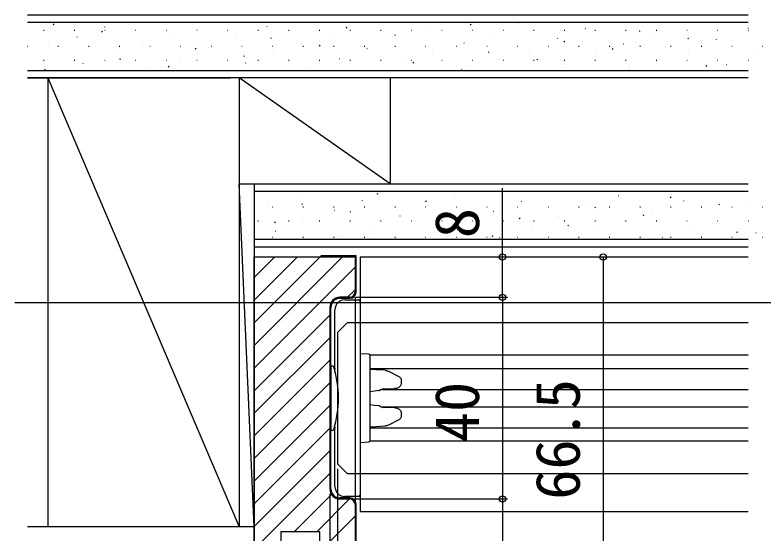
# Model space of a CAD drawing. Units: millimetres, scale not verified. Extents: x -525 to 525, y -783 to 779.
# Drawn here: x -150.6 to -2.1, y 210.3 to 313 of the extents above; entities that cross this region are included whole.
import ezdxf
from ezdxf.enums import TextEntityAlignment as Align

# ---------------------------------------------------------------- set-up
doc = ezdxf.new("R2010")
doc.units = ezdxf.units.MM
doc.header["$LTSCALE"] = 4
for name, color, linetype in [('0-5_YKK_12', 2, 'Continuous'), ('0-6_YKK_13', 4, 'Continuous'), ('0-8_YKK_D', 6, 'Continuous'), ('0-A_YSS_K', 3, 'Continuous'), ('0-B_YSS_KE', 3, 'Continuous')]:
    doc.layers.add(name, color=color, linetype=linetype)
doc.styles.add('ＭＳ ゴシック', font='')
doc.styles.get('ＭＳ ゴシック').set_extended_font_data('MS Gothic')

msp = doc.modelspace()

# ---------------------------------------------------------------- linework, layer by layer
at = {"layer": '0-5_YKK_12'}
for p, q in [((-82.1, 265.018), (-82.1, 214.518)), ((-82.1, 265.018), (-5.1, 265.018)), ((-150.6, 256.018), (352.4, 256.018)), ((-84.6, 252.018), (-86.6, 250.018)), ((-84.6, 252.018), (-5.1, 252.018)), ((-86.6, 250.018), (-86.6, 224.018)), ((-5.1, 245.518), (-80.119, 245.518)), ((-80.1, 242.918), (-5.1, 242.918)), ((-77.888, 238.718), (-5.1, 238.718)), ((-77.885, 235.318), (-5.1, 235.318)), ((-80.1, 231.118), (-5.1, 231.118)), ((-5.1, 228.518), (-80.119, 228.518)), ((-84.6, 222.018), (-86.6, 224.018)), ((-5.1, 222.018), (-84.6, 222.018)), ((-82.1, 214.518), (-5.1, 214.518))]:
    msp.add_line(p, q, dxfattribs=at)
at = {"layer": '0-6_YKK_13'}
for p, q in [((-82.1, 256.219), (-82.1, 256.186)), ((-82.1, 256.186), (-82.1, 217.851)), ((-80.1, 244.715), (-80.1, 245.414)), ((-80.1, 229.322), (-80.1, 244.715)), ((-87.9, 243.418), (-87.62, 243.418)), ((-87.9, 243.418), (-87.9, 230.618)), ((-87.1, 242.975), (-87.078, 242.756)), ((-87.078, 242.309), (-87.078, 242.756)), ((-78.97, 242.65), (-80.1, 242.719)), ((-77.143, 242.538), (-78.97, 242.65)), ((-76.355, 242.33), (-74.52, 241.394)), ((-73.938, 240.557), (-73.938, 239.921)), ((-77.473, 238.865), (-75.248, 238.903)), ((-75.248, 235.134), (-77.471, 235.173)), ((-73.938, 234.116), (-73.938, 233.48)), ((-87.078, 231.281), (-87.078, 231.727)), ((-74.52, 232.643), (-76.355, 231.707)), ((-87.62, 230.618), (-87.9, 230.618)), ((-87.078, 231.281), (-87.1, 231.062)), ((-80.1, 231.319), (-78.97, 231.388)), ((-78.97, 231.388), (-77.143, 231.5)), ((-82.1, 229.217), (-82.1, 228.219)), ((-80.1, 228.623), (-80.1, 229.322)), ((-82.1, 228.219), (-80.382, 228.324)), ((-82.1, 217.851), (-82.1, 217.819))]:
    msp.add_line(p, q, dxfattribs=at)
for points in [[(-85.1, 256.519), (-85.1, 256.519), (-82.4, 256.519)], [(-87.1, 242.975), (-87.1, 254.519), (-87.1, 254.519)], [(-80.382, 245.714), (-82.1, 245.819), (-82.1, 244.821), (-82.1, 242.511), (-82.1, 231.526), (-82.1, 229.217)], [(-77.143, 242.538), (-76.982, 242.522), (-76.821, 242.494), (-76.663, 242.453), (-76.507, 242.399), (-76.355, 242.33)], [(-74.52, 241.394), (-74.421, 241.339), (-74.327, 241.274), (-74.238, 241.2), (-74.156, 241.115), (-74.083, 241.02), (-74.022, 240.915), (-73.976, 240.801), (-73.947, 240.681), (-73.938, 240.557)], [(-73.938, 239.921), (-73.95, 239.781), (-73.987, 239.645), (-74.045, 239.519), (-74.121, 239.405), (-74.21, 239.304), (-74.308, 239.216), (-74.415, 239.14), (-74.526, 239.077), (-74.642, 239.024), (-74.76, 238.982), (-74.881, 238.949), (-75.002, 238.925), (-75.125, 238.91), (-75.248, 238.903)], [(-78.359, 238.507), (-79.229, 238.409), (-80.099, 238.303)], [(-77.463, 238.868), (-77.663, 238.804), (-77.861, 238.729), (-78.055, 238.643), (-78.245, 238.544)], [(-80.1, 235.735), (-79.23, 235.629), (-78.359, 235.531)], [(-78.245, 235.493), (-78.055, 235.394), (-77.861, 235.308), (-77.663, 235.233), (-77.463, 235.17)], [(-75.248, 235.134), (-75.116, 235.127), (-74.984, 235.109), (-74.853, 235.082), (-74.724, 235.044), (-74.597, 234.994), (-74.474, 234.933), (-74.357, 234.858), (-74.247, 234.769), (-74.147, 234.665), (-74.061, 234.546), (-73.995, 234.412), (-73.952, 234.267), (-73.938, 234.116)], [(-73.938, 233.48), (-73.947, 233.356), (-73.976, 233.236), (-74.022, 233.122), (-74.083, 233.017), (-74.156, 232.922), (-74.238, 232.838), (-74.327, 232.763), (-74.421, 232.699), (-74.52, 232.643)], [(-76.355, 231.707), (-76.507, 231.638), (-76.663, 231.585), (-76.821, 231.544), (-76.982, 231.515), (-77.143, 231.5)], [(-87.1, 219.519), (-87.1, 219.519), (-87.1, 231.062)], [(-82.4, 217.519), (-85.1, 217.519), (-85.1, 217.519)]]:
    msp.add_lwpolyline(points, dxfattribs=at)
for centre, radius, start, end in [((-85.1, 254.519), 2, 90.00218, 179.99782), ((-82.4, 256.219), 0.3, 5.11015, 90), ((-80.4, 245.414), 0.3, 0, 86.5), ((-87.62, 243.118), 0.3, 17.1558, 90), ((-107.38, 237.018), 20.98, 342.8442, 17.1558), ((-78.392, 238.806), 0.3, 276.36916, 299.27728), ((-78.392, 235.231), 0.3, 60.72272, 83.63084), ((-87.62, 230.918), 0.3, 270, 342.8442), ((-80.4, 228.623), 0.3, 273.5, 0), ((-85.1, 219.519), 2, 180.00218, 269.99782), ((-82.4, 217.819), 0.3, 270, 354.88985)]:
    msp.add_arc(centre, radius, start, end, dxfattribs=at)
for centre, major_axis, start_param, end_param in [((-82.4, 256.221), (-0.212, 0.214), 3.9269908, 4.0161798), ((-82.4, 217.816), (0.212, 0.214), 5.4085981, 5.4977871)]:
    msp.add_ellipse(centre, major_axis=major_axis, ratio=0.991311, start_param=start_param, end_param=end_param, dxfattribs=at)
at = {"layer": '0-8_YKK_D'}
for p, q in [((-82.012, 265.018), (-32.85, 265.018)), ((-62.012, 265.018), (-52.85, 265.018)), ((-33.85, 265.018), (-33.85, 198.518)), ((-83.1, 257.018), (-83.1, 116.019)), ((-83.012, 257.018), (-52.85, 257.018)), ((-83.012, 257.018), (-52.85, 257.018)), ((-53.85, 257.018), (-53.85, 217.018)), ((-86.6, 223.018), (-86.6, 136.019)), ((-86.6, 222.018), (-86.6, 136.019)), ((-88.1, 218.018), (-88.1, 116.019)), ((-88.1, 218.018), (-88.1, 116.019)), ((-88.1, 218.018), (-88.1, 136.019)), ((-83.012, 217.018), (-52.85, 217.018)), ((-82.012, 217.018), (-52.85, 217.018))]:
    msp.add_line(p, q, dxfattribs=at)
for points in [[(-53.85, 257.018), (-53.85, 265.018), (-53.85, 278.659)], [(-53.85, 217.018), (-53.85, 198.518), (-53.85, 164.968)]]:
    msp.add_lwpolyline(points, dxfattribs=at)
for centre in [(-53.85, 265.018), (-33.85, 265.018), (-53.85, 257.018), (-53.85, 257.018), (-53.85, 217.018), (-53.85, 217.018)]:
    msp.add_circle(centre, 0.637, dxfattribs=at)
at = {"layer": '0-A_YSS_K'}
for p, q in [((-148.1, 313.018), (-5.1, 313.018)), ((-5.1, 311.518), (-148.1, 311.518)), ((-143, 311.146), (-142.833, 311.256)), ((-132.813, 310.626), (-132.794, 310.633)), ((-100.535, 310.692), (-100.517, 310.699)), ((-84.833, 310.468), (-84.666, 310.578)), ((-68.918, 310.525), (-68.899, 310.532)), ((-60.244, 311.072), (-60.077, 311.182)), ((-50.413, 311.396), (-50.394, 311.403)), ((-37.395, 310.324), (-37.376, 310.331)), ((-18.136, 311.462), (-18.117, 311.469)), ((-5.118, 310.39), (-5.099, 310.397)), ((-144.925, 310.028), (-144.825, 310.028)), ((-138.845, 310.028), (-138.745, 310.028)), ((-133.395, 309.668), (-133.228, 309.779)), ((-132.765, 310.028), (-132.665, 310.028)), ((-126.685, 310.028), (-126.585, 310.028)), ((-120.605, 310.028), (-120.505, 310.028)), ((-119.794, 309.554), (-119.775, 309.561)), ((-114.525, 310.028), (-114.425, 310.028)), ((-108.445, 310.028), (-108.345, 310.028)), ((-102.365, 310.028), (-102.265, 310.028)), ((-96.285, 310.028), (-96.185, 310.028)), ((-90.205, 310.028), (-90.105, 310.028)), ((-87.517, 309.621), (-87.498, 309.627)), ((-84.125, 310.028), (-84.025, 310.028)), ((-78.045, 310.028), (-77.945, 310.028)), ((-75.228, 308.99), (-75.061, 309.1)), ((-71.965, 310.028), (-71.865, 310.028)), ((-65.885, 310.028), (-65.785, 310.028)), ((-59.805, 310.028), (-59.705, 310.028)), ((-55.899, 309.453), (-55.881, 309.46)), ((-53.725, 310.028), (-53.625, 310.028)), ((-47.645, 310.028), (-47.545, 310.028)), ((-41.565, 310.028), (-41.465, 310.028)), ((-35.485, 310.028), (-35.385, 310.028)), ((-29.405, 310.028), (-29.305, 310.028)), ((-26.666, 309.789), (-26.5, 309.9)), ((-24.376, 309.252), (-24.357, 309.259)), ((-23.325, 310.028), (-23.225, 310.028)), ((-17.245, 310.028), (-17.145, 310.028)), ((-11.165, 310.028), (-11.065, 310.028)), ((-5.085, 310.028), (-4.985, 310.028)), ((-138.299, 308.684), (-138.28, 308.69)), ((-125.28, 307.612), (-125.262, 307.618)), ((-106.776, 308.483), (-106.757, 308.489)), ((-99.817, 308.386), (-99.65, 308.496)), ((-93.757, 307.411), (-93.738, 307.418)), ((-74.498, 308.549), (-74.48, 308.555)), ((-61.48, 307.477), (-61.461, 307.484)), ((-42.881, 308.381), (-42.862, 308.388)), ((-41.65, 307.707), (-41.484, 307.818)), ((-17.061, 308.311), (-16.894, 308.422)), ((-11.358, 308.18), (-11.339, 308.187)), ((-148.1, 306.798), (-148.055, 306.798)), ((-143.879, 306.707), (-143.86, 306.714)), ((-142.075, 306.798), (-141.975, 306.798)), ((-135.995, 306.798), (-135.895, 306.798)), ((-129.915, 306.798), (-129.815, 306.798)), ((-123.835, 306.798), (-123.735, 306.798)), ((-117.755, 306.798), (-117.655, 306.798)), ((-114.801, 306.304), (-114.634, 306.414)), ((-112.262, 306.54), (-112.243, 306.547)), ((-111.675, 306.798), (-111.575, 306.798)), ((-105.595, 306.798), (-105.495, 306.798)), ((-99.515, 306.798), (-99.415, 306.798)), ((-93.435, 306.798), (-93.335, 306.798)), ((-90.212, 306.908), (-90.045, 307.018)), ((-87.355, 306.798), (-87.255, 306.798)), ((-81.275, 306.798), (-81.175, 306.798)), ((-80.739, 306.339), (-80.72, 306.346)), ((-75.195, 306.798), (-75.095, 306.798)), ((-69.115, 306.798), (-69.015, 306.798)), ((-63.035, 306.798), (-62.935, 306.798)), ((-56.955, 306.798), (-56.855, 306.798)), ((-50.875, 306.798), (-50.775, 306.798)), ((-48.461, 306.405), (-48.443, 306.412)), ((-44.795, 306.798), (-44.695, 306.798)), ((-38.715, 306.798), (-38.615, 306.798)), ((-32.635, 306.798), (-32.535, 306.798)), ((-32.045, 306.229), (-31.878, 306.34)), ((-29.862, 307.31), (-29.844, 307.316)), ((-26.555, 306.798), (-26.455, 306.798)), ((-20.475, 306.798), (-20.375, 306.798)), ((-16.844, 306.238), (-16.825, 306.244)), ((-14.395, 306.798), (-14.295, 306.798)), ((-8.315, 306.798), (-8.215, 306.798)), ((-2.235, 306.798), (-2.135, 306.798)), ((-130.861, 305.636), (-130.842, 305.642)), ((-117.842, 304.564), (-117.823, 304.57)), ((-105.196, 304.826), (-105.029, 304.936)), ((-99.243, 305.468), (-99.225, 305.475)), ((-86.225, 304.396), (-86.206, 304.403)), ((-67.72, 305.267), (-67.701, 305.274)), ((-56.634, 305.625), (-56.467, 305.736)), ((-35.443, 305.333), (-35.424, 305.34)), ((-3.825, 305.166), (-3.807, 305.173)), ((-144.925, 304.048), (-144.825, 304.048)), ((-138.845, 304.048), (-138.745, 304.048)), ((-137.101, 303.426), (-137.082, 303.432)), ((-132.765, 304.048), (-132.665, 304.048)), ((-129.785, 304.222), (-129.618, 304.332)), ((-126.685, 304.048), (-126.585, 304.048)), ((-120.605, 304.048), (-120.505, 304.048)), ((-114.525, 304.048), (-114.425, 304.048)), ((-108.445, 304.048), (-108.345, 304.048)), ((-104.824, 303.492), (-104.805, 303.499)), ((-102.365, 304.048), (-102.265, 304.048)), ((-96.285, 304.048), (-96.185, 304.048)), ((-90.205, 304.048), (-90.105, 304.048)), ((-84.125, 304.048), (-84.025, 304.048)), ((-78.045, 304.048), (-77.945, 304.048)), ((-73.206, 303.324), (-73.188, 303.331)), ((-71.965, 304.048), (-71.865, 304.048)), ((-71.618, 303.543), (-71.451, 303.654)), ((-65.885, 304.048), (-65.785, 304.048)), ((-59.805, 304.048), (-59.705, 304.048)), ((-54.702, 304.195), (-54.683, 304.202)), ((-53.725, 304.048), (-53.625, 304.048)), ((-47.645, 304.048), (-47.545, 304.048)), ((-47.029, 304.147), (-46.862, 304.258)), ((-41.683, 303.124), (-41.664, 303.13)), ((-41.565, 304.048), (-41.465, 304.048)), ((-35.485, 304.048), (-35.385, 304.048)), ((-29.405, 304.048), (-29.305, 304.048)), ((-23.325, 304.048), (-23.225, 304.048)), ((-22.424, 304.262), (-22.406, 304.268)), ((-17.245, 304.048), (-17.145, 304.048)), ((-13.451, 302.865), (-13.285, 302.975)), ((-11.165, 304.048), (-11.065, 304.048)), ((-9.406, 303.19), (-9.387, 303.196)), ((-5.085, 304.048), (-4.985, 304.048)), ((-148.1, 302.018), (-5.1, 302.018)), ((-144.769, 302.14), (-144.602, 302.25)), ((-124.083, 302.354), (-124.064, 302.361)), ((-120.179, 302.744), (-120.013, 302.854)), ((-91.805, 302.42), (-91.786, 302.427)), ((-62.013, 302.065), (-61.846, 302.176)), ((-60.188, 302.253), (-60.169, 302.259)), ((-28.665, 302.052), (-28.646, 302.058)), ((-148.1, 300.518), (-107.9, 300.518)), ((-5.1, 300.518), (-148.1, 300.518)), ((-144.1, 300.518), (-144.1, 211.518)), ((-144.1, 300.518), (-106.1, 211.518)), ((-76.1, 279.518), (-106.1, 300.518)), ((-106.1, 300.518), (-106.1, 211.518)), ((-76.1, 300.518), (-76.1, 279.518)), ((-106.1, 279.518), (-5.1, 279.518)), ((-103.1, 211.518), (-106.1, 279.518)), ((-103.1, 279.518), (-103.1, 203.518)), ((-5.1, 278.018), (-103.1, 278.018)), ((-94.648, 277.322), (-94.63, 277.329)), ((-81.63, 276.25), (-81.611, 276.257)), ((-78.694, 277.518), (-78.527, 277.628)), ((-63.125, 277.121), (-63.106, 277.128)), ((-30.848, 277.187), (-30.829, 277.194)), ((-20.527, 276.84), (-20.36, 276.95)), ((-100.229, 275.346), (-100.21, 275.352)), ((-99.515, 274.938), (-99.415, 274.938)), ((-93.678, 275.436), (-93.511, 275.546)), ((-93.435, 274.938), (-93.335, 274.938)), ((-87.355, 274.938), (-87.255, 274.938)), ((-81.275, 274.938), (-81.175, 274.938)), ((-75.195, 274.938), (-75.095, 274.938)), ((-69.115, 274.938), (-69.015, 274.938)), ((-69.088, 276.04), (-68.921, 276.15)), ((-68.611, 275.178), (-68.593, 275.185)), ((-63.035, 274.938), (-62.935, 274.938)), ((-56.955, 274.938), (-56.855, 274.938)), ((-50.875, 274.938), (-50.775, 274.938)), ((-50.107, 276.049), (-50.088, 276.056)), ((-44.795, 274.938), (-44.695, 274.938)), ((-38.715, 274.938), (-38.615, 274.938)), ((-37.088, 274.977), (-37.069, 274.984)), ((-35.511, 274.757), (-35.344, 274.868)), ((-32.635, 274.938), (-32.535, 274.938)), ((-26.555, 274.938), (-26.455, 274.938)), ((-20.475, 274.938), (-20.375, 274.938)), ((-17.829, 276.115), (-17.811, 276.122)), ((-14.395, 274.938), (-14.295, 274.938)), ((-10.922, 275.362), (-10.755, 275.472)), ((-8.315, 274.938), (-8.215, 274.938)), ((-4.811, 275.044), (-4.792, 275.05)), ((-2.235, 274.938), (-2.135, 274.938)), ((-87.21, 274.274), (-87.191, 274.281)), ((-84.072, 273.958), (-83.905, 274.068)), ((-74.192, 273.202), (-74.173, 273.209)), ((-55.593, 274.106), (-55.574, 274.113)), ((-25.905, 273.28), (-25.739, 273.39)), ((-24.07, 273.906), (-24.051, 273.912)), ((-102.365, 272.188), (-102.265, 272.188)), ((-99.056, 271.876), (-98.889, 271.986)), ((-96.285, 272.188), (-96.185, 272.188)), ((-93.451, 272.064), (-93.432, 272.071)), ((-90.205, 272.188), (-90.105, 272.188)), ((-84.125, 272.188), (-84.025, 272.188)), ((-78.045, 272.188), (-77.945, 272.188)), ((-71.965, 272.188), (-71.865, 272.188)), ((-65.885, 272.188), (-65.785, 272.188)), ((-61.173, 272.13), (-61.154, 272.137)), ((-59.805, 272.188), (-59.705, 272.188)), ((-53.725, 272.188), (-53.625, 272.188)), ((-50.495, 272.675), (-50.328, 272.786)), ((-47.645, 272.188), (-47.545, 272.188)), ((-42.574, 273.035), (-42.556, 273.041)), ((-41.565, 272.188), (-41.465, 272.188)), ((-35.485, 272.188), (-35.385, 272.188)), ((-29.556, 271.963), (-29.537, 271.97)), ((-29.405, 272.188), (-29.305, 272.188)), ((-23.325, 272.188), (-23.225, 272.188)), ((-17.245, 272.188), (-17.145, 272.188)), ((-11.165, 272.188), (-11.065, 272.188)), ((-11.051, 272.834), (-11.032, 272.84)), ((-5.085, 272.188), (-4.985, 272.188)), ((-80.432, 270.992), (-80.413, 270.999)), ((-65.479, 270.593), (-65.312, 270.704)), ((-48.155, 271.059), (-48.136, 271.065)), ((-40.889, 271.197), (-40.723, 271.308)), ((-16.537, 270.891), (-16.519, 270.898)), ((-99.515, 268.958), (-99.415, 268.958)), ((-98.937, 270.121), (-98.918, 270.128)), ((-93.435, 268.958), (-93.335, 268.958)), ((-87.355, 268.958), (-87.255, 268.958)), ((-85.918, 269.05), (-85.899, 269.056)), ((-81.275, 268.958), (-81.175, 268.958)), ((-75.195, 268.958), (-75.095, 268.958)), ((-69.115, 268.958), (-69.015, 268.958)), ((-67.414, 269.921), (-67.395, 269.927)), ((-63.035, 268.958), (-62.935, 268.958)), ((-56.955, 268.958), (-56.855, 268.958)), ((-55.873, 269.115), (-55.706, 269.226)), ((-54.395, 268.849), (-54.376, 268.855)), ((-50.875, 268.958), (-50.775, 268.958)), ((-44.795, 268.958), (-44.695, 268.958)), ((-38.715, 268.958), (-38.615, 268.958)), ((-35.136, 269.987), (-35.117, 269.993)), ((-32.635, 268.958), (-32.535, 268.958)), ((-26.555, 268.958), (-26.455, 268.958)), ((-22.118, 268.915), (-22.099, 268.922)), ((-20.475, 268.958), (-20.375, 268.958)), ((-14.395, 268.958), (-14.295, 268.958)), ((-8.315, 268.958), (-8.215, 268.958)), ((-7.312, 269.915), (-7.145, 270.026)), ((-3.519, 269.819), (-3.5, 269.826)), ((-2.235, 268.958), (-2.135, 268.958)), ((-5.1, 268.518), (-103.1, 268.518)), ((-80.452, 268.518), (-80.296, 268.622)), ((-103.1, 267.018), (-5.1, 267.018)), ((-103.1, 260.952), (-99.034, 265.018)), ((-103.1, 256.462), (-94.544, 265.018)), ((-103.1, 251.972), (-90.054, 265.018)), ((-103.1, 247.482), (-85.564, 265.018)), ((-103.1, 242.992), (-83.1, 262.992)), ((-84.583, 257.018), (-83.1, 258.502)), ((-103.1, 238.502), (-88.1, 253.502)), ((-103.1, 234.011), (-88.1, 249.011)), ((-103.1, 229.521), (-88.1, 244.521)), ((-103.1, 225.031), (-88.1, 240.031)), ((-103.1, 220.541), (-88.1, 235.541)), ((-103.1, 216.051), (-88.1, 231.051)), ((-103.1, 211.561), (-88.1, 226.561)), ((-103.1, 207.071), (-88.1, 222.071)), ((-95.162, 210.518), (-87.767, 217.913)), ((-90.672, 210.518), (-84.172, 217.018)), ((-90.1, 206.6), (-83.1, 213.6)), ((-103.1, 211.518), (-148.1, 211.518)), ((-107.9, 211.518), (-148.1, 211.518))]:
    msp.add_line(p, q, dxfattribs=at)
msp.add_lwpolyline([(-148.1, 199.018), (-103.1, 199.018), (-103.1, 211.518)], dxfattribs=at)
at = {"layer": '0-B_YSS_KE'}
for p, q in [((-84.1, 257.018), (-86.1, 257.018)), ((-86.1, 256.818), (-84.1, 256.818)), ((-88.1, 255.018), (-88.1, 219.018)), ((-87.9, 219.018), (-87.9, 255.018)), ((-84.1, 217.218), (-86.1, 217.218)), ((-86.1, 217.018), (-84.1, 217.018)), ((-83.1, 216.018), (-83.1, 200.518)), ((-82.9, 200.518), (-82.9, 216.018))]:
    msp.add_line(p, q, dxfattribs=at)
for points in [[(-85.1, 198.518), (-90.1, 198.518), (-90.1, 205.518), (-90.1, 210.518), (-97.8, 210.518), (-97.8, 202.018), (-98.8, 201.018), (-103.1, 201.018), (-103.1, 265.018), (-90.1, 265.018), (-83.1, 265.018), (-83.1, 258.018)], [(-82.9, 258.018), (-82.9, 265.218), (-89.9, 265.218), (-89.9, 265.018)]]:
    msp.add_lwpolyline(points, dxfattribs=at)
for centre, radius, start, end in [((-86.1, 255.018), 2, 90, 180), ((-84.1, 258.018), 1, 270, 0), ((-84.1, 258.018), 1.2, 270, 0), ((-86.1, 255.018), 1.8, 90, 180), ((-86.1, 219.018), 2, 180, 270), ((-86.1, 219.018), 1.8, 180, 270), ((-84.1, 216.018), 1.2, 0, 90), ((-84.1, 216.018), 1, 0, 90)]:
    msp.add_arc(centre, radius, start, end, dxfattribs=at)

# ---------------------------------------------------------------- texts
at = {"layer": '0-8_YKK_D', "style": 'ＭＳ ゴシック'}
for s, p in [('8', (-55.85, 268.75)), ('40', (-55.85, 228.291)), ('66.5', (-35.85, 216.87))]:
    msp.add_text(s, height=8.798, rotation=90, dxfattribs=at).set_placement(p, align=Align.BOTTOM_LEFT)

doc.saveas('drawing.dxf')
